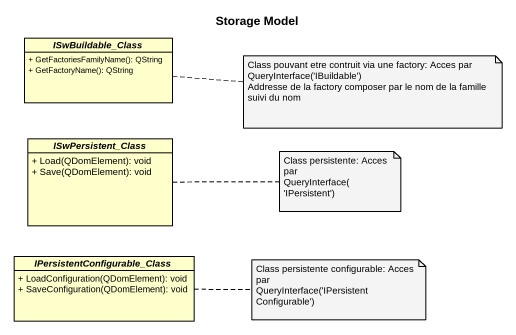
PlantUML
@startuml
title Storage Model
hide circle
hide empty members
skinparam classAttributeIconSize 0
abstract class ISwBuildable_Class {
  + GetFactoriesFamilyName(): QString
  + GetFactoryName(): QString
}
abstract class ISwPersistent_Class {
  + Load(QDomElement): void
  + Save(QDomElement): void
}
abstract class "IPersistentConfigurable_Class" as IPersistentConfigurable {
  + LoadConfiguration(QDomElement): void
  + SaveConfiguration(QDomElement): void
}
note right of ISwBuildable_Class
  Class pouvant etre contruit via une factory: Acces par QueryInterface('IBuildable')
  Addresse de la factory composer par le nom de la famille suivi du nom
end note
note right of ISwPersistent_Class : Class persistente: Acces par QueryInterface('IPersistent')
note right of IPersistentConfigurable : Class persistente configurable: Acces par QueryInterface('IPersistentConfigurable')
@enduml
